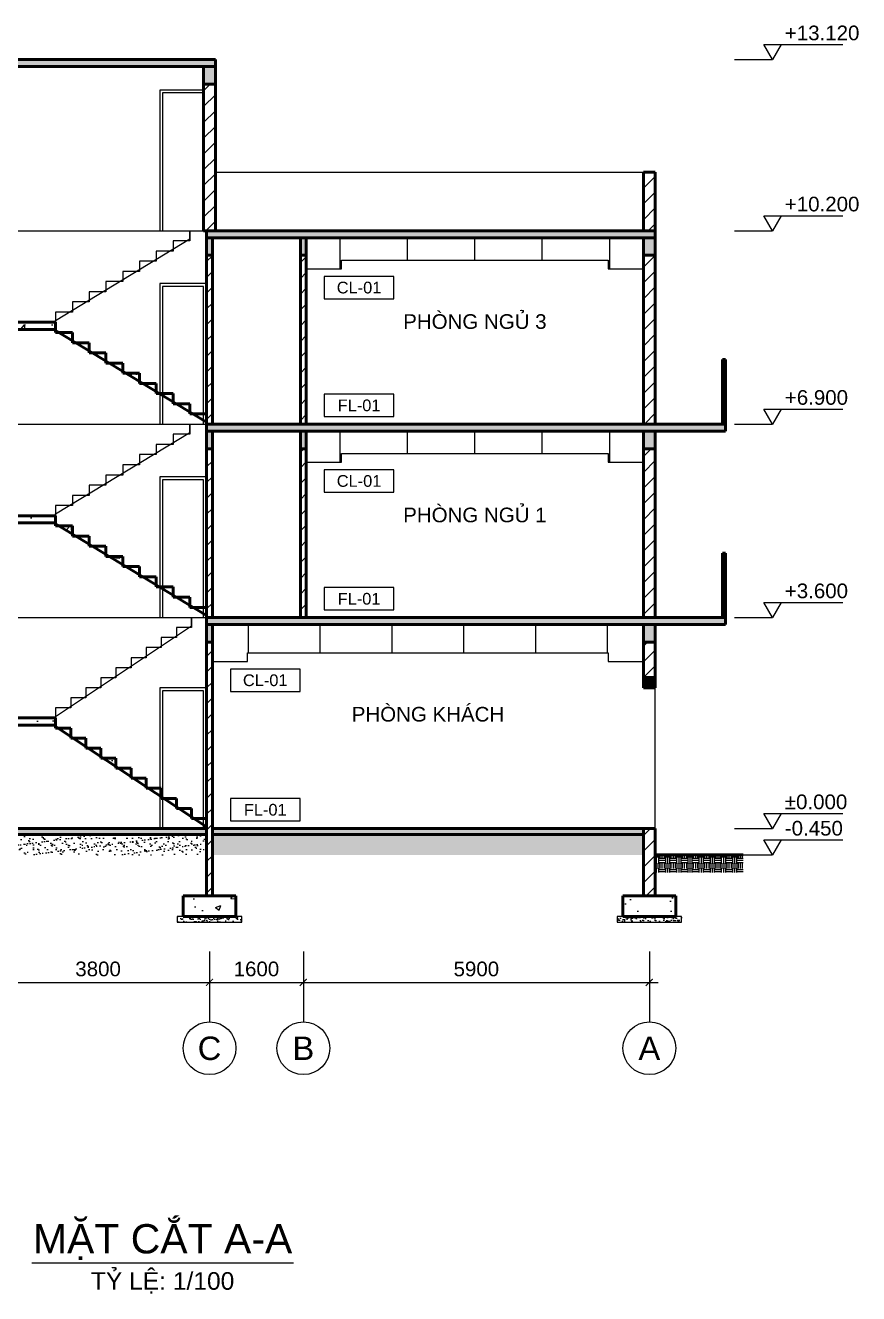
# Model space of a CAD drawing. Header units: millimetres. Extents: x -4035 to 257357, y -7136 to 22735.
# Drawn here: x 118442 to 132651, y -7073 to 14567 of the extents above; entities that cross this region are included whole.
import ezdxf
from ezdxf.enums import TextEntityAlignment as Align

# ---------------------------------------------------------------- set-up
doc = ezdxf.new("R2010")
doc.units = ezdxf.units.MM
doc.header["$LTSCALE"] = 40
doc.linetypes.add('CENTER', pattern=[50.8, 31.75, -6.35, 6.35, -6.35])
for name, color, linetype, lineweight in [('A-ANNO-DIMS', 1, 'Continuous', 18), ('A-ANNO-NOTE', 7, 'Continuous', 18), ('A-ANNO-SYMB', 7, 'Continuous', 25), ('A-ANNO-TEXT', 7, 'Continuous', 18), ('A-CLNG', 7, 'Continuous', 25), ('A-ELEV', 7, 'Continuous', 25), ('A-ELEV-OTLN', 7, 'Continuous', 50), ('A-SECT', 7, 'Continuous', 50), ('A-SECT-PATT', 8, 'Continuous', 9), ('S-GRID', 1, 'CENTER', 18), ('S-GRID-IDEN', 7, 'Continuous', 25)]:
    doc.layers.add(name, color=color, linetype=linetype, lineweight=lineweight)
doc.styles.add('MCP-ARIAL', font='arial.ttf')
doc.dimstyles.new('MCP-1-100', dxfattribs={"dimscale": 100, "dimtxt": 2.5, "dimasz": 1.2, "dimexe": 1.5, "dimexo": 1.5, "dimgap": 1, "dimtad": 1, "dimdec": 0, "dimdsep": 46, "dimtxsty": 'MCP-ARIAL', "dimblk": 'ARCHTICK', "dimblk1": 'ARCHTICK', "dimblk2": 'ARCHTICK', "dimcen": 0.09, "dimdle": 1.5, "dimclrd": 256, "dimclre": 256, "dimclrt": 256, "dimadec": 0, "dimazin": 0, "dimtfac": 1, "dimtdec": 4, "dimtix": 1, "dimtmove": 2, "dimatfit": 3, "dimfxl": 1, "dimtolj": 1, "dimtzin": 0, "dimarcsym": 0})

# ---------------------------------------------------------------- blocks, each defined once
blk = doc.blocks.new('MCP_THE_5')
blk.add_lwpolyline([(-5.95, -1.9), (5.95, -1.9), (5.95, 1.9), (-5.95, 1.9)], close=True)
at = {"style": 'MCP-ARIAL'}
blk.add_attdef('MA', text='', height=2, dxfattribs=at).set_placement((0, 0), align=Align.MIDDLE_CENTER)
blk = doc.blocks.new('MCP_COTE')
blk.add_line((-1.5, 2.55), (12, 2.55))
blk.add_lwpolyline([(0, 0), (-1.5, 2.55), (1.5, 2.55)], close=True)
at = {"style": 'MCP-ARIAL'}
blk.add_attdef('COTE', (2.1, 3.3), '', height=2.5, dxfattribs=at)
blk = doc.blocks.new('MCP_TRUC')
blk.add_circle((0, 0), 4.5)
at = {"style": 'MCP-ARIAL'}
blk.add_attdef('SO', text='', height=4, dxfattribs=at).set_placement((0, 0), align=Align.MIDDLE_CENTER)
blk = doc.blocks.new('_ArchTick')
at = {"color": 0, "linetype": 'ByBlock', "const_width": 0.15}
blk.add_lwpolyline([(-0.5, -0.5), (0.5, 0.5)], dxfattribs=at)
blk = doc.blocks.new('*D190')
at = {"layer": 'A-ANNO-DIMS', "lineweight": -2, "transparency": 16777216}
for p, q in [((117782, -1687), (117782, -1912)), ((121582, -1687), (121582, -1912)), ((117632, -1762), (121732, -1762))]:
    blk.add_line(p, q, dxfattribs=at)
at = {"layer": 'Defpoints', "color": 0, "transparency": 16777216}
for p in [(117782, -1537), (121582, -1537), (121582, -1762)]:
    blk.add_point(p, dxfattribs=at)
at = {"layer": 'A-ANNO-DIMS', "lineweight": -2, "transparency": 16777216, "xscale": 120, "yscale": 120, "zscale": 120, "rotation": 180}
blk.add_blockref('_ArchTick', (117782, -1762), dxfattribs=at)
at = {"layer": 'A-ANNO-DIMS', "lineweight": -2, "transparency": 16777216, "xscale": 120, "yscale": 120, "zscale": 120}
blk.add_blockref('_ArchTick', (121582, -1762), dxfattribs=at)
at = {"layer": 'A-ANNO-DIMS', "transparency": 16777216, "insert": (119682, -1534), "char_height": 250, "attachment_point": 5, "style": 'MCP-ARIAL'}
blk.add_mtext('\\A1;3800', dxfattribs=at)
blk = doc.blocks.new('*D191')
at = {"layer": 'A-ANNO-DIMS', "lineweight": -2, "transparency": 16777216}
for p, q in [((121582, -1687), (121582, -1912)), ((123182, -1687), (123182, -1912)), ((121432, -1762), (123332, -1762))]:
    blk.add_line(p, q, dxfattribs=at)
at = {"layer": 'Defpoints', "color": 0, "transparency": 16777216}
for p in [(121582, -1537), (123182, -1537), (123182, -1762)]:
    blk.add_point(p, dxfattribs=at)
at = {"layer": 'A-ANNO-DIMS', "lineweight": -2, "transparency": 16777216, "xscale": 120, "yscale": 120, "zscale": 120, "rotation": 180}
blk.add_blockref('_ArchTick', (121582, -1762), dxfattribs=at)
at = {"layer": 'A-ANNO-DIMS', "lineweight": -2, "transparency": 16777216, "xscale": 120, "yscale": 120, "zscale": 120}
blk.add_blockref('_ArchTick', (123182, -1762), dxfattribs=at)
at = {"layer": 'A-ANNO-DIMS', "transparency": 16777216, "insert": (122382, -1534), "char_height": 250, "attachment_point": 5, "style": 'MCP-ARIAL'}
blk.add_mtext('\\A1;1600', dxfattribs=at)
blk = doc.blocks.new('*D192')
at = {"layer": 'A-ANNO-DIMS', "lineweight": -2, "transparency": 16777216}
for p, q in [((123182, -1687), (123182, -1912)), ((129082, -1687), (129082, -1912)), ((123032, -1762), (129232, -1762))]:
    blk.add_line(p, q, dxfattribs=at)
at = {"layer": 'Defpoints', "color": 0, "transparency": 16777216}
for p in [(123182, -1537), (129082, -1537), (129082, -1762)]:
    blk.add_point(p, dxfattribs=at)
at = {"layer": 'A-ANNO-DIMS', "lineweight": -2, "transparency": 16777216, "xscale": 120, "yscale": 120, "zscale": 120, "rotation": 180}
blk.add_blockref('_ArchTick', (123182, -1762), dxfattribs=at)
at = {"layer": 'A-ANNO-DIMS', "lineweight": -2, "transparency": 16777216, "xscale": 120, "yscale": 120, "zscale": 120}
blk.add_blockref('_ArchTick', (129082, -1762), dxfattribs=at)
at = {"layer": 'A-ANNO-DIMS', "transparency": 16777216, "insert": (126132, -1534), "char_height": 250, "attachment_point": 5, "style": 'MCP-ARIAL'}
blk.add_mtext('\\A1;5900', dxfattribs=at)

msp = doc.modelspace()

# ---------------------------------------------------------------- hatches: boundary and pattern name
at = {"layer": 'A-SECT-PATT'}
for points in [[(117682.169, 13863.492), (121682.169, 13863.492), (121682.169, 13983.492), (117682.169, 13983.492)], [(121482.169, 13563.492), (121682.169, 13563.492), (121682.169, 13863.492), (121482.169, 13863.492)], [(121532.169, 10943.492), (129182.169, 10943.492), (129182.169, 11063.492), (121532.169, 11063.492)], [(121532.169, 10643.492), (121632.169, 10643.492), (121632.169, 10943.492), (121532.169, 10943.492)], [(123132.169, 10643.492), (123232.169, 10643.492), (123232.169, 10943.492), (123132.169, 10943.492)], [(128982.169, 10643.492), (129182.169, 10643.492), (129182.169, 10943.492), (128982.169, 10943.492)], [(121532.169, 7643.492), (130382.169, 7643.492), (130382.169, 7763.492), (121532.169, 7763.492)], [(121532.169, 7343.492), (121632.169, 7343.492), (121632.169, 7643.492), (121532.169, 7643.492)], [(123132.169, 7343.492), (123232.169, 7343.492), (123232.169, 7643.492), (123132.169, 7643.492)], [(128982.169, 7343.492), (129182.169, 7343.492), (129182.169, 7643.492), (128982.169, 7643.492)], [(121532.169, 4343.492), (130382.169, 4343.492), (130382.169, 4463.492), (121532.169, 4463.492)], [(121532.169, 4043.492), (121632.169, 4043.492), (121632.169, 4343.492), (121532.169, 4343.492)], [(128982.169, 4043.492), (129182.169, 4043.492), (129182.169, 4343.492), (128982.169, 4343.492)], [(128982.169, 3263.492), (129182.169, 3263.492), (129182.169, 3463.492), (128982.169, 3463.492)], [(117832.169, 763.492), (121532.169, 763.492), (121532.169, 863.492), (117832.169, 863.492)], [(121632.169, 763.492), (128982.169, 763.492), (128982.169, 863.492), (121632.169, 863.492)]]:
    msp.add_hatch(color=256, dxfattribs=at).paths.add_polyline_path(points, flags=16)
h = msp.add_hatch(dxfattribs=at)
h.set_pattern_fill('ANSI31', color=256, scale=60, style=0)
h.paths.add_polyline_path([(121482.169, 11063.492), (121682.169, 11063.492), (121682.169, 13563.492), (121482.169, 13563.492)], flags=16)
h = msp.add_hatch(dxfattribs=at)
h.set_pattern_fill('ANSI31', color=256, scale=60, style=0)
h.paths.add_polyline_path([(128982.169, 11063.492), (129182.169, 11063.492), (129182.169, 12063.492), (128982.169, 12063.492)], flags=16)
h = msp.add_hatch(dxfattribs=at)
h.set_pattern_fill('ANSI31', color=256, scale=60, style=0)
h.paths.add_polyline_path([(121532.169, 7763.492), (121632.169, 7763.492), (121632.169, 10643.492), (121532.169, 10643.492)], flags=16)
h = msp.add_hatch(dxfattribs=at)
h.set_pattern_fill('ANSI31', color=256, scale=60, style=0)
h.paths.add_polyline_path([(123132.169, 7763.492), (123232.169, 7763.492), (123232.169, 10643.492), (123132.169, 10643.492)], flags=16)
h = msp.add_hatch(dxfattribs=at)
h.set_pattern_fill('ANSI31', color=256, scale=60, style=0)
h.paths.add_polyline_path([(128982.169, 7763.492), (129182.169, 7763.492), (129182.169, 10643.492), (128982.169, 10643.492)], flags=16)
h = msp.add_hatch(dxfattribs=at)
h.set_pattern_fill('AR-CONC', color=256, scale=5, style=0)
h.paths.add_polyline_path([(117832.169, 9380.334), (118957.169, 9380.334), (118957.169, 9500.334), (117832.169, 9500.334)], flags=16)
h = msp.add_hatch(dxfattribs=at)
h.set_pattern_fill('AR-CONC', color=256, scale=5, style=0)
h.paths.add_polyline_path([(121532.169, 7763.492), (121532.169, 7937.176), (121246.058, 7937.176), (121246.058, 8110.86), (120959.947, 8110.86), (120959.947, 8284.545), (120673.836, 8284.545), (120673.836, 8458.229), (120387.725, 8458.229), (120387.725, 8631.913), (120101.613, 8631.913), (120101.613, 8805.597), (119815.502, 8805.597), (119815.502, 8979.281), (119529.391, 8979.281), (119529.391, 9152.966), (119243.28, 9152.966), (119243.28, 9326.65), (118957.169, 9326.65), (118957.169, 9500.334), (118957.169, 9359.954), (121532.169, 7796.796)], flags=16)
h = msp.add_hatch(dxfattribs=at)
h.set_pattern_fill('ANSI31', color=256, scale=60, style=0)
h.paths.add_polyline_path([(121532.169, 4463.492), (121632.169, 4463.492), (121632.169, 7343.492), (121532.169, 7343.492)], flags=16)
h = msp.add_hatch(dxfattribs=at)
h.set_pattern_fill('ANSI31', color=256, scale=60, style=0)
h.paths.add_polyline_path([(123132.169, 4463.492), (123232.169, 4463.492), (123232.169, 7343.492), (123132.169, 7343.492)], flags=16)
h = msp.add_hatch(dxfattribs=at)
h.set_pattern_fill('ANSI31', color=256, scale=60, style=0)
h.paths.add_polyline_path([(128982.169, 4463.492), (129182.169, 4463.492), (129182.169, 7343.492), (128982.169, 7343.492)], flags=16)
h = msp.add_hatch(dxfattribs=at)
h.set_pattern_fill('AR-CONC', color=256, scale=5, style=0)
h.paths.add_polyline_path([(117832.169, 6080.334), (118957.169, 6080.334), (118957.169, 6200.334), (117832.169, 6200.334)], flags=16)
h = msp.add_hatch(dxfattribs=at)
h.set_pattern_fill('AR-CONC', color=256, scale=5, style=0)
h.paths.add_polyline_path([(121532.169, 4463.492), (121532.169, 4637.176), (121246.058, 4637.176), (121246.058, 4810.86), (120959.947, 4810.86), (120959.947, 4984.545), (120673.836, 4984.545), (120673.836, 5158.229), (120387.725, 5158.229), (120387.725, 5331.913), (120101.613, 5331.913), (120101.613, 5505.597), (119815.502, 5505.597), (119815.502, 5679.281), (119529.391, 5679.281), (119529.391, 5852.966), (119243.28, 5852.966), (119243.28, 6026.65), (118957.169, 6026.65), (118957.169, 6200.334), (118957.169, 6059.954), (121532.169, 4496.796)], flags=16)
h = msp.add_hatch(dxfattribs=at)
h.set_pattern_fill('ANSI31', color=256, scale=60, style=0)
h.paths.add_polyline_path([(121532.169, -286.508), (121632.169, -286.508), (121632.169, 4043.492), (121532.169, 4043.492)], flags=16)
h = msp.add_hatch(dxfattribs=at)
h.set_pattern_fill('ANSI31', color=256, scale=60, style=0)
h.paths.add_polyline_path([(128982.169, 3263.492), (129182.169, 3263.492), (129182.169, 4043.492), (128982.169, 4043.492)], flags=16)
h = msp.add_hatch(dxfattribs=at)
h.set_pattern_fill('AR-CONC', color=256, scale=5, style=0)
h.paths.add_polyline_path([(117832.169, 2629.206), (118957.169, 2629.206), (118957.169, 2749.206), (117832.169, 2749.206)], flags=16)
h = msp.add_hatch(dxfattribs=at)
h.set_pattern_fill('AR-CONC', color=256, scale=5, style=0)
h.paths.add_polyline_path([(121532.169, 863.492), (121532.169, 1034.921), (121274.669, 1034.921), (121274.669, 1206.349), (121017.169, 1206.349), (121017.169, 1377.778), (120759.669, 1377.778), (120759.669, 1549.206), (120502.169, 1549.206), (120502.169, 1720.635), (120244.669, 1720.635), (120244.669, 1892.063), (119987.169, 1892.063), (119987.169, 2063.492), (119729.669, 2063.492), (119729.669, 2234.921), (119472.169, 2234.921), (119472.169, 2406.349), (119214.669, 2406.349), (119214.669, 2577.778), (118957.169, 2577.778), (118957.169, 2749.206), (118957.169, 2605.046), (121532.169, 890.76)], flags=16)
h = msp.add_hatch(dxfattribs=at)
h.set_pattern_fill('AR-SAND', color=256, scale=3, style=0)
h.paths.add_polyline_path([(117832.169, 413.492), (121532.169, 413.492), (121532.169, 763.492), (117832.169, 763.492)], flags=16)
h = msp.add_hatch(dxfattribs=at)
h.set_pattern_fill('AR-SAND', color=256, scale=3, style=0)
h.paths.add_polyline_path([(121632.169, 413.492), (128982.169, 413.492), (128982.169, 763.492), (121632.169, 763.492)], flags=16)
h = msp.add_hatch(dxfattribs=at)
h.set_pattern_fill('ANSI31', color=256, scale=60, style=0)
h.paths.add_polyline_path([(128982.169, -286.508), (129182.169, -286.508), (129182.169, 863.492), (128982.169, 863.492)], flags=16)
h = msp.add_hatch(dxfattribs=at)
h.set_pattern_fill('EARTH', color=256, scale=15, style=0)
h.paths.add_polyline_path([(129182.169, 413.492), (130682.169, 413.492), (130682.169, 113.492), (129182.169, 113.492)], flags=16)
h = msp.add_hatch(dxfattribs=at)
h.set_pattern_fill('AR-CONC', color=256, scale=5, style=0)
h.paths.add_polyline_path([(121132.169, -636.508), (122032.169, -636.508), (122032.169, -286.508), (121132.169, -286.508)], flags=16)
h = msp.add_hatch(dxfattribs=at)
h.set_pattern_fill('AR-CONC', color=256, scale=5, style=0)
h.paths.add_polyline_path([(128632.169, -636.508), (129532.169, -636.508), (129532.169, -286.508), (128632.169, -286.508)], flags=16)
h = msp.add_hatch(dxfattribs=at)
h.set_pattern_fill('AR-SAND', color=256, scale=2, style=0)
h.paths.add_polyline_path([(121032.169, -736.508), (122132.169, -736.508), (122132.169, -636.508), (121032.169, -636.508)], flags=16)
h = msp.add_hatch(dxfattribs=at)
h.set_pattern_fill('AR-SAND', color=256, scale=2, style=0)
h.paths.add_polyline_path([(128532.169, -736.508), (129632.169, -736.508), (129632.169, -636.508), (128532.169, -636.508)], flags=16)

# ---------------------------------------------------------------- linework, layer by layer
at = {"layer": 'A-ANNO-SYMB'}
for p, q in [((130532.169, 13983.492), (131182.169, 13983.492)), ((130532.169, 11063.492), (131182.169, 11063.492)), ((130532.169, 7763.492), (131182.169, 7763.492)), ((130532.169, 4463.492), (131182.169, 4463.492)), ((130532.169, 863.492), (131182.169, 863.492)), ((130532.169, 413.492), (131182.169, 413.492))]:
    msp.add_line(p, q, dxfattribs=at)
at = {"layer": 'A-ANNO-TEXT'}
msp.add_line((118552.17, -6546.51), (123012.17, -6546.51), dxfattribs=at)
at = {"layer": 'A-CLNG'}
for p, q in [((123807.169, 10413.492), (123807.169, 10943.492)), ((124957.169, 10563.492), (124957.169, 10943.492)), ((126107.169, 10563.492), (126107.169, 10943.492)), ((127257.169, 10563.492), (127257.169, 10943.492)), ((128407.169, 10413.492), (128407.169, 10943.492)), ((123807.169, 7113.492), (123807.169, 7643.492)), ((124957.169, 7263.492), (124957.169, 7643.492)), ((126107.169, 7263.492), (126107.169, 7643.492)), ((127257.169, 7263.492), (127257.169, 7643.492)), ((128407.169, 7113.492), (128407.169, 7643.492)), ((122244.669, 3863.492), (122244.669, 4343.492)), ((123469.669, 3863.492), (123469.669, 4343.492)), ((124694.669, 3863.492), (124694.669, 4343.492)), ((125919.669, 3863.492), (125919.669, 4343.492)), ((127144.669, 3863.492), (127144.669, 4343.492)), ((128369.669, 3863.492), (128369.669, 4343.492))]:
    msp.add_line(p, q, dxfattribs=at)
for points in [[(123232.169, 10413.492), (123832.169, 10413.492), (123832.169, 10563.492), (128382.169, 10563.492), (128382.169, 10413.492), (128982.169, 10413.492)], [(123232.169, 7113.492), (123832.169, 7113.492), (123832.169, 7263.492), (128382.169, 7263.492), (128382.169, 7113.492), (128982.169, 7113.492)], [(121632.169, 3713.492), (122232.169, 3713.492), (122232.169, 3863.492), (128382.169, 3863.492), (128382.169, 3713.492), (128982.169, 3713.492)]]:
    msp.add_lwpolyline(points, dxfattribs=at)
at = {"layer": 'A-ELEV'}
for p, q in [((121682.169, 11063.492), (121682.169, 13863.492)), ((121482.669, 13463.492), (120732.169, 13463.492)), ((120732.169, 13463.492), (120732.169, 11063.492)), ((121482.169, 13413.492), (120782.169, 13413.492)), ((120782.169, 13413.492), (120782.169, 11063.492)), ((121482.169, 11063.492), (121482.169, 13413.492)), ((121681.669, 12063.492), (129182.169, 12063.492)), ((117732.169, 11063.492), (121632.169, 11063.492)), ((120732.169, 11063.492), (121532.169, 11063.492)), ((120782.169, 11063.492), (121482.169, 11063.492)), ((121246.058, 10923.112), (121246.058, 11063.492)), ((121246.058, 11063.492), (121246.058, 10889.808)), ((121632.169, 11063.492), (129182.169, 11063.492)), ((129182.169, 7763.492), (129182.169, 11063.492)), ((118957.169, 9533.638), (121246.058, 10923.112)), ((121246.058, 10889.808), (120959.947, 10889.808)), ((120959.947, 10889.808), (120959.947, 10716.124)), ((121632.169, 7763.492), (121632.169, 10943.992)), ((120959.947, 10716.124), (120673.836, 10716.124)), ((120673.836, 10716.124), (120673.836, 10542.439)), ((120673.836, 10542.439), (120387.725, 10542.439)), ((120387.725, 10542.439), (120387.725, 10368.755)), ((120101.613, 10195.071), (119815.502, 10195.071)), ((119815.502, 10195.071), (119815.502, 10021.387)), ((120387.725, 10368.755), (120101.613, 10368.755)), ((120101.613, 10368.755), (120101.613, 10195.071)), ((119815.502, 10021.387), (119529.391, 10021.387)), ((119529.391, 10021.387), (119529.391, 9847.703)), ((121532.169, 10163.492), (120732.169, 10163.492)), ((120732.169, 10163.492), (120732.169, 7763.492)), ((121482.169, 10113.492), (120782.169, 10113.492)), ((120782.169, 10113.492), (120782.169, 7763.492)), ((121482.169, 7763.492), (121482.169, 10113.492)), ((121532.169, 7763.492), (121532.169, 10163.492)), ((119529.391, 9847.703), (119243.28, 9847.703)), ((119243.28, 9847.703), (119243.28, 9674.018)), ((119243.28, 9674.018), (118957.169, 9674.018)), ((118957.169, 9674.018), (118957.169, 9500.334)), ((118957.169, 9500.334), (118957.169, 9533.638)), ((117732.169, 7763.492), (121632.169, 7763.492)), ((118957.169, 6233.638), (121246.058, 7623.112)), ((120732.169, 7763.492), (121532.169, 7763.492)), ((120782.169, 7763.492), (121482.169, 7763.492)), ((121246.058, 7589.808), (120959.947, 7589.808)), ((120959.947, 7589.808), (120959.947, 7416.124)), ((121246.058, 7623.112), (121246.058, 7763.492)), ((121246.058, 7763.492), (121246.058, 7589.808)), ((121632.169, 7763.492), (129182.169, 7763.492)), ((121632.169, 4463.492), (121632.169, 7643.992)), ((129182.169, 4463.492), (129182.169, 7643.992)), ((120959.947, 7416.124), (120673.836, 7416.124)), ((120673.836, 7416.124), (120673.836, 7242.439)), ((120673.836, 7242.439), (120387.725, 7242.439)), ((120387.725, 7242.439), (120387.725, 7068.755)), ((120387.725, 7068.755), (120101.613, 7068.755)), ((120101.613, 7068.755), (120101.613, 6895.071)), ((119815.502, 6721.387), (119529.391, 6721.387)), ((119529.391, 6721.387), (119529.391, 6547.703)), ((120101.613, 6895.071), (119815.502, 6895.071)), ((119815.502, 6895.071), (119815.502, 6721.387)), ((121532.169, 6863.492), (120732.169, 6863.492)), ((120732.169, 6863.492), (120732.169, 4463.492)), ((121482.169, 6813.492), (120782.169, 6813.492)), ((120782.169, 6813.492), (120782.169, 4463.492)), ((121482.169, 4463.492), (121482.169, 6813.492)), ((121532.169, 4463.492), (121532.169, 6863.492)), ((119529.391, 6547.703), (119243.28, 6547.703)), ((119243.28, 6547.703), (119243.28, 6374.018)), ((119243.28, 6374.018), (118957.169, 6374.018)), ((118957.169, 6374.018), (118957.169, 6200.334)), ((118957.169, 6200.334), (118957.169, 6233.638)), ((117732.169, 4463.492), (121632.169, 4463.492)), ((120732.169, 4463.492), (121532.169, 4463.492)), ((120782.169, 4463.492), (121482.169, 4463.492)), ((121274.669, 4319.331), (121274.669, 4463.492)), ((121274.669, 4463.492), (121274.669, 4292.063)), ((121632.169, 4463.492), (129182.169, 4463.492)), ((121632.169, 863.492), (121632.169, 4343.992)), ((129182.169, 863.492), (129182.169, 4343.992)), ((118957.169, 2776.474), (121274.669, 4319.331)), ((121017.169, 4120.635), (120759.669, 4120.635)), ((120759.669, 4120.635), (120759.669, 3949.206)), ((121274.669, 4292.063), (121017.169, 4292.063)), ((121017.169, 4292.063), (121017.169, 4120.635)), ((120759.669, 3949.206), (120502.169, 3949.206)), ((120502.169, 3949.206), (120502.169, 3777.778)), ((120502.169, 3777.778), (120244.669, 3777.778)), ((120244.669, 3777.778), (120244.669, 3606.349)), ((120244.669, 3606.349), (119987.169, 3606.349)), ((119987.169, 3606.349), (119987.169, 3434.921)), ((119729.669, 3263.492), (119472.169, 3263.492)), ((119472.169, 3263.492), (119472.169, 3092.063)), ((119987.169, 3434.921), (119729.669, 3434.921)), ((119729.669, 3434.921), (119729.669, 3263.492)), ((121532.169, 3263.492), (120732.169, 3263.492)), ((120732.169, 3263.492), (120732.169, 863.492)), ((121532.169, 863.492), (121532.169, 3263.492)), ((119472.169, 3092.063), (119214.669, 3092.063)), ((119214.669, 3092.063), (119214.669, 2920.635)), ((121482.169, 3213.492), (120782.169, 3213.492)), ((120782.169, 3213.492), (120782.169, 863.492)), ((121482.169, 863.492), (121482.169, 3213.492)), ((119214.669, 2920.635), (118957.169, 2920.635)), ((118957.169, 2920.635), (118957.169, 2749.206)), ((118957.169, 2749.206), (118957.169, 2776.474)), ((120732.169, 863.492), (121532.169, 863.492)), ((120782.169, 863.492), (121482.169, 863.492)), ((122132.169, -636.508), (121032.169, -636.508)), ((121032.169, -636.508), (121032.169, -736.508)), ((122132.169, -736.508), (122132.169, -636.508)), ((129632.169, -636.508), (128532.169, -636.508)), ((128532.169, -636.508), (128532.169, -736.508)), ((129632.169, -736.508), (129632.169, -636.508)), ((121032.169, -736.508), (122132.169, -736.508)), ((128532.169, -736.508), (129632.169, -736.508))]:
    msp.add_line(p, q, dxfattribs=at)
at = {"layer": 'A-ELEV-OTLN'}
msp.add_line((129182.169, 413.492), (130682.169, 413.492), dxfattribs=at)
at = {"layer": 'A-SECT'}
for p, q in [((121682.169, 13983.492), (117682.169, 13983.492)), ((117682.169, 13863.492), (121682.169, 13863.492)), ((121682.169, 13863.492), (121482.169, 13863.492)), ((121482.169, 13863.492), (121482.169, 13563.492)), ((121682.169, 13863.492), (121682.169, 13983.492)), ((121682.169, 13563.492), (121682.169, 13863.492)), ((121682.169, 13563.492), (121482.169, 13563.492)), ((121482.169, 13563.492), (121482.169, 11063.492)), ((121682.169, 11063.492), (121682.169, 13563.492)), ((129182.169, 12063.492), (128982.169, 12063.492)), ((128982.169, 12063.492), (128982.169, 11063.492)), ((129182.169, 11063.492), (129182.169, 12063.492)), ((121482.169, 11063.492), (121682.169, 11063.492)), ((129182.169, 11063.492), (121532.169, 11063.492)), ((121532.169, 11063.492), (121532.169, 10943.492)), ((128982.169, 11063.492), (129182.169, 11063.492)), ((129182.169, 10943.492), (129182.169, 11063.492)), ((121632.169, 10943.492), (121532.169, 10943.492)), ((121532.169, 10943.492), (121532.169, 10643.492)), ((121532.169, 10943.492), (129182.169, 10943.492)), ((121632.169, 10643.492), (121632.169, 10943.492)), ((123232.169, 10943.492), (123132.169, 10943.492)), ((123132.169, 10943.492), (123132.169, 10643.492)), ((123232.169, 10643.492), (123232.169, 10943.492)), ((129182.169, 10943.492), (128982.169, 10943.492)), ((128982.169, 10943.492), (128982.169, 10643.492)), ((129182.169, 10643.492), (129182.169, 10943.492)), ((121632.169, 10643.492), (121532.169, 10643.492)), ((121532.169, 10643.492), (121532.169, 7763.492)), ((121632.169, 7763.492), (121632.169, 10643.492)), ((123232.169, 10643.492), (123132.169, 10643.492)), ((123132.169, 10643.492), (123132.169, 7763.492)), ((123232.169, 7763.492), (123232.169, 10643.492)), ((129182.169, 10643.492), (128982.169, 10643.492)), ((128982.169, 10643.492), (128982.169, 7763.492)), ((129182.169, 7763.492), (129182.169, 10643.492)), ((118957.169, 9500.334), (117832.169, 9500.334)), ((117832.169, 9380.334), (118957.169, 9380.334)), ((118957.169, 9326.65), (118957.169, 9500.334)), ((118957.169, 9500.334), (118957.169, 9359.954)), ((118957.169, 9380.334), (118957.169, 9500.334)), ((118957.169, 9359.954), (121532.169, 7796.796)), ((119243.28, 9326.65), (118957.169, 9326.65)), ((119243.28, 9152.966), (119243.28, 9326.65)), ((119529.391, 9152.966), (119243.28, 9152.966)), ((119529.391, 8979.281), (119529.391, 9152.966)), ((119815.502, 8979.281), (119529.391, 8979.281)), ((119815.502, 8805.597), (119815.502, 8979.281)), ((120101.613, 8805.597), (119815.502, 8805.597)), ((120101.613, 8631.913), (120101.613, 8805.597)), ((130382.169, 8863.492), (130332.169, 8863.492)), ((130332.169, 8863.492), (130332.169, 7763.492)), ((130382.169, 7763.492), (130382.169, 8863.492)), ((120387.725, 8631.913), (120101.613, 8631.913)), ((120387.725, 8458.229), (120387.725, 8631.913)), ((120673.836, 8458.229), (120387.725, 8458.229)), ((120673.836, 8284.545), (120673.836, 8458.229)), ((120959.947, 8284.545), (120673.836, 8284.545)), ((120959.947, 8110.86), (120959.947, 8284.545)), ((121246.058, 8110.86), (120959.947, 8110.86)), ((121246.058, 7937.176), (121246.058, 8110.86)), ((121532.169, 7937.176), (121246.058, 7937.176)), ((121532.169, 7763.492), (121532.169, 7937.176)), ((121532.169, 7796.796), (121532.169, 7763.492)), ((121532.169, 7763.492), (121632.169, 7763.492)), ((130382.169, 7763.492), (121532.169, 7763.492)), ((121532.169, 7763.492), (121532.169, 7643.492)), ((121632.169, 7643.492), (121532.169, 7643.492)), ((121532.169, 7643.492), (121532.169, 7343.492)), ((121532.169, 7643.492), (130382.169, 7643.492)), ((121632.169, 7343.492), (121632.169, 7643.492)), ((123132.169, 7763.492), (123232.169, 7763.492)), ((123232.169, 7643.492), (123132.169, 7643.492)), ((123132.169, 7643.492), (123132.169, 7343.492)), ((123232.169, 7343.492), (123232.169, 7643.492)), ((128982.169, 7763.492), (129182.169, 7763.492)), ((129182.169, 7643.492), (128982.169, 7643.492)), ((128982.169, 7643.492), (128982.169, 7343.492)), ((129182.169, 7343.492), (129182.169, 7643.492)), ((130332.169, 7763.492), (130382.169, 7763.492)), ((130382.169, 7643.492), (130382.169, 7763.492)), ((121632.169, 7343.492), (121532.169, 7343.492)), ((121532.169, 7343.492), (121532.169, 4463.492)), ((121632.169, 4463.492), (121632.169, 7343.492)), ((123232.169, 7343.492), (123132.169, 7343.492)), ((123132.169, 7343.492), (123132.169, 4463.492)), ((123232.169, 4463.492), (123232.169, 7343.492)), ((129182.169, 7343.492), (128982.169, 7343.492)), ((128982.169, 7343.492), (128982.169, 4463.492)), ((129182.169, 4463.492), (129182.169, 7343.492)), ((118957.169, 6200.334), (117832.169, 6200.334)), ((117832.169, 6080.334), (118957.169, 6080.334)), ((118957.169, 6026.65), (118957.169, 6200.334)), ((118957.169, 6200.334), (118957.169, 6059.954)), ((118957.169, 6080.334), (118957.169, 6200.334)), ((118957.169, 6059.954), (121532.169, 4496.796)), ((119243.28, 6026.65), (118957.169, 6026.65)), ((119243.28, 5852.966), (119243.28, 6026.65)), ((119529.391, 5852.966), (119243.28, 5852.966)), ((119529.391, 5679.281), (119529.391, 5852.966)), ((119815.502, 5679.281), (119529.391, 5679.281)), ((119815.502, 5505.597), (119815.502, 5679.281)), ((120101.613, 5505.597), (119815.502, 5505.597)), ((120101.613, 5331.913), (120101.613, 5505.597)), ((130382.169, 5563.492), (130332.169, 5563.492)), ((130332.169, 5563.492), (130332.169, 4463.492)), ((130382.169, 4463.492), (130382.169, 5563.492)), ((120387.725, 5331.913), (120101.613, 5331.913)), ((120387.725, 5158.229), (120387.725, 5331.913)), ((120673.836, 5158.229), (120387.725, 5158.229)), ((120673.836, 4984.545), (120673.836, 5158.229)), ((120959.947, 4984.545), (120673.836, 4984.545)), ((120959.947, 4810.86), (120959.947, 4984.545)), ((121246.058, 4810.86), (120959.947, 4810.86)), ((121246.058, 4637.176), (121246.058, 4810.86)), ((121532.169, 4637.176), (121246.058, 4637.176)), ((121532.169, 4463.492), (121532.169, 4637.176)), ((121532.169, 4496.796), (121532.169, 4463.492)), ((121532.169, 4463.492), (121632.169, 4463.492)), ((130382.169, 4463.492), (121532.169, 4463.492)), ((121532.169, 4463.492), (121532.169, 4343.492)), ((121632.169, 4343.492), (121532.169, 4343.492)), ((121532.169, 4343.492), (121532.169, 4043.492)), ((121532.169, 4343.492), (130382.169, 4343.492)), ((121632.169, 4043.492), (121632.169, 4343.492)), ((123132.169, 4463.492), (123232.169, 4463.492)), ((128982.169, 4463.492), (129182.169, 4463.492)), ((129182.169, 4343.492), (128982.169, 4343.492)), ((128982.169, 4343.492), (128982.169, 4043.492)), ((129182.169, 4043.492), (129182.169, 4343.492)), ((130332.169, 4463.492), (130382.169, 4463.492)), ((130382.169, 4343.492), (130382.169, 4463.492)), ((121632.169, 4043.492), (121532.169, 4043.492)), ((121532.169, 4043.492), (121532.169, -286.508)), ((121632.169, -286.508), (121632.169, 4043.492)), ((129182.169, 4043.492), (128982.169, 4043.492)), ((128982.169, 4043.492), (128982.169, 3263.492)), ((129182.169, 3263.492), (129182.169, 4043.492)), ((128982.169, 3263.492), (129182.169, 3263.492)), ((118957.169, 2749.206), (117832.169, 2749.206)), ((117832.169, 2629.206), (118957.169, 2629.206)), ((118957.169, 2577.778), (118957.169, 2749.206)), ((118957.169, 2749.206), (118957.169, 2605.046)), ((118957.169, 2629.206), (118957.169, 2749.206)), ((118957.169, 2605.046), (121532.169, 890.76)), ((119214.669, 2577.778), (118957.169, 2577.778)), ((119214.669, 2406.349), (119214.669, 2577.778)), ((119472.169, 2406.349), (119214.669, 2406.349)), ((119472.169, 2234.921), (119472.169, 2406.349)), ((119729.669, 2234.921), (119472.169, 2234.921)), ((119729.669, 2063.492), (119729.669, 2234.921)), ((119987.169, 2063.492), (119729.669, 2063.492)), ((119987.169, 1892.063), (119987.169, 2063.492)), ((120244.669, 1892.063), (119987.169, 1892.063)), ((120244.669, 1720.635), (120244.669, 1892.063)), ((120502.169, 1720.635), (120244.669, 1720.635)), ((120502.169, 1549.206), (120502.169, 1720.635)), ((120759.669, 1549.206), (120502.169, 1549.206)), ((120759.669, 1377.778), (120759.669, 1549.206)), ((121017.169, 1377.778), (120759.669, 1377.778)), ((121017.169, 1206.349), (121017.169, 1377.778)), ((121274.669, 1206.349), (121017.169, 1206.349)), ((121274.669, 1034.921), (121274.669, 1206.349)), ((121532.169, 1034.921), (121274.669, 1034.921)), ((121532.169, 863.492), (121532.169, 1034.921)), ((121532.169, 890.76), (121532.169, 863.492)), ((121532.169, 863.492), (117832.169, 863.492)), ((117832.169, 763.492), (121532.169, 763.492)), ((121532.169, 763.492), (121532.169, 863.492)), ((128982.169, 863.492), (121632.169, 863.492)), ((121632.169, 863.492), (121632.169, 763.492)), ((121632.169, 763.492), (128982.169, 763.492)), ((129182.169, 863.492), (128982.169, 863.492)), ((128982.169, 863.492), (128982.169, -286.508)), ((128982.169, 763.492), (128982.169, 863.492)), ((129182.169, -286.508), (129182.169, 863.492)), ((122032.169, -286.508), (121132.169, -286.508)), ((121132.169, -286.508), (121132.169, -636.508)), ((121532.169, -286.508), (121632.169, -286.508)), ((122032.169, -636.508), (122032.169, -286.508)), ((129532.169, -286.508), (128632.169, -286.508)), ((128632.169, -286.508), (128632.169, -636.508)), ((128982.169, -286.508), (129182.169, -286.508)), ((129532.169, -636.508), (129532.169, -286.508)), ((121132.169, -636.508), (122032.169, -636.508)), ((128632.169, -636.508), (129532.169, -636.508))]:
    msp.add_line(p, q, dxfattribs=at)
at = {"layer": 'S-GRID'}
for p, q in [((121582.169, -1236.508), (121582.169, -2436.508)), ((123182.169, -1236.508), (123182.169, -2436.508)), ((129082.169, -1236.508), (129082.169, -2436.508))]:
    msp.add_line(p, q, dxfattribs=at)

# ---------------------------------------------------------------- block references
at = {"layer": 'A-ANNO-NOTE', "xscale": 100, "yscale": 100, "zscale": 100}
for p, values in [((124132.17, 10093.49), {'MA': 'CL-01'}), ((124132.17, 8083.49), {'MA': 'FL-01'}), ((124132.17, 6793.49), {'MA': 'CL-01'}), ((124132.17, 4783.49), {'MA': 'FL-01'}), ((122532.17, 3393.49), {'MA': 'CL-01'}), ((122532.17, 1183.49), {'MA': 'FL-01'})]:
    msp.add_blockref('MCP_THE_5', p, dxfattribs=at).add_auto_attribs(values)
at = {"layer": 'A-ANNO-SYMB', "xscale": 100, "yscale": 100, "zscale": 100}
for p, values in [((131182.17, 13983.49), {'COTE': '+13.120'}), ((131182.17, 11063.49), {'COTE': '+10.200'}), ((131182.17, 7763.49), {'COTE': '+6.900'}), ((131182.17, 4463.49), {'COTE': '+3.600'}), ((131182.17, 863.49), {'COTE': '±0.000'}), ((131182.17, 413.49), {'COTE': '-0.450'})]:
    msp.add_blockref('MCP_COTE', p, dxfattribs=at).add_auto_attribs(values)
at = {"layer": 'S-GRID-IDEN', "xscale": 100, "yscale": 100, "zscale": 100}
for p, values in [((121582.17, -2886.51), {'SO': 'C'}), ((123182.17, -2886.51), {'SO': 'B'}), ((129082.17, -2886.51), {'SO': 'A'})]:
    msp.add_blockref('MCP_TRUC', p, dxfattribs=at).add_auto_attribs(values)

# ---------------------------------------------------------------- texts
at = {"layer": 'A-ANNO-TEXT', "style": 'MCP-ARIAL'}
for s, p in [('PHÒNG NGỦ 3', (126107.169, 9513.492)), ('PHÒNG NGỦ 1', (126107.169, 6213.492)), ('PHÒNG KHÁCH', (125307.169, 2813.492))]:
    msp.add_text(s, height=250, dxfattribs=at).set_placement(p, align=Align.MIDDLE_CENTER)
for s, height, p in [('MẶT CẮT A-A', 500, (120782.17, -6386.51)), ('TỶ LỆ: 1/100', 300, (120782.17, -7006.51))]:
    msp.add_text(s, height=height, dxfattribs=at).set_placement(p, align=Align.CENTER)

# ---------------------------------------------------------------- dimensions: what is measured, and where the dimension line sits
at = {"layer": 'A-ANNO-DIMS'}
for base, p1, p2, picture, middle in [((121582.169, -1761.508), (117782.169, -1536.508), (121582.169, -1536.508), '*D190', (119682.169, -1533.779)), ((123182.169, -1761.508), (121582.169, -1536.508), (123182.169, -1536.508), '*D191', (122382.169, -1533.865)), ((129082.169, -1761.508), (123182.169, -1536.508), (129082.169, -1536.508), '*D192', (126132.169, -1533.865))]:
    dim = msp.add_linear_dim(base=base, p1=p1, p2=p2, dimstyle='MCP-1-100', dxfattribs=at)
    dim.commit()
    dim.dimension.update_dxf_attribs({"geometry": picture, "text_midpoint": middle})

doc.saveas('drawing.dxf')
